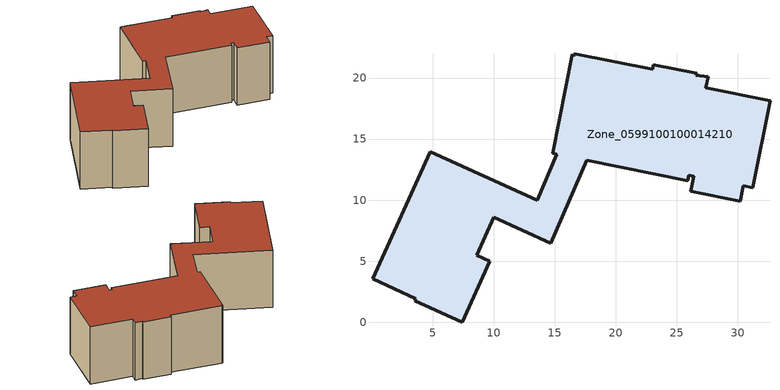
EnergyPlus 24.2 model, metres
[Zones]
Zone_0599100100014210
 floor ground (C_G): 13.57,9.99 15.15,13.78 14.82,13.84 16.43,21.95 16.55,21.77 16.59,21.99 23.01,20.72 23.08,21.1 26.64,20.4 26.55,20.24 27.56,20.1 27.38,19.19 32.62,18.15 31.22,11.02 30.42,11.17 30.18,9.92 26.14,10.71 26.38,11.95 25.98,12.03 25.89,11.61 17.61,13.28 14.68,6.47 10.01,8.59 8.61,5.5 9.69,5.01 7.42,0 3.53,1.76 3.61,1.95 0.09,3.55 4.81,13.96 z0
 wall outside (C_F): 32.62,18.15 27.38,19.19 27.56,20.1 26.55,20.24 26.64,20.4 23.08,21.1 23.01,20.72 16.59,21.99 16.55,21.77 16.43,21.95 14.82,13.84 15.15,13.78 13.57,9.99 4.81,13.96 0.09,3.55 3.61,1.95 3.53,1.76 7.42,0 9.69,5.01 8.61,5.5 10.01,8.59 14.68,6.47 17.61,13.28 25.89,11.61 25.98,12.03 26.38,11.95 26.14,10.71 30.18,9.92 30.42,11.17 31.22,11.02 32.62,18.15 z0:8.02
 roof outside (C_R): 13.57,9.99 4.81,13.96 0.09,3.55 3.61,1.95 3.53,1.76 7.42,0 9.69,5.01 8.61,5.5 10.01,8.59 14.68,6.47 17.61,13.28 25.89,11.61 25.98,12.03 26.38,11.95 26.14,10.71 30.18,9.92 30.42,11.17 31.22,11.02 32.62,18.15 27.38,19.19 27.56,20.1 26.55,20.24 26.64,20.4 23.08,21.1 23.01,20.72 16.59,21.99 16.55,21.77 16.43,21.95 14.82,13.84 15.15,13.78 z8.02
[BUILDING]
Pand.0599100100014210: North Axis=0; Terrain=City; Loads Convergence Tolerance Value=0.04; Temperature Convergence Tolerance Value=0.4; Solar Distribution=FullExterior; Maximum Number of Warmup Days=25; Minimum Number of Warmup Days=1
[Site:Location]
Rotterdam.The.Hague.AP_ZH_NLD Design_Conditions: Latitude=51.96; Longitude=4.45; Time Zone=1; Elevation=-4.5
[SITE:GROUNDTEMPERATURE:BUILDINGSURFACE]
18, 18, 18, 18, 18, 18, 18, 18, 18, 18, 18, 18
[MATERIAL] Thermal Absorptance=0.9; Solar Absorptance=0.7; Visible Absorptance=0.7
Name | Roughness | Thickness | Conductivity | Density | Specific Heat
G.D.2015-2018 | MediumSmooth | 0.15 | 0.0428571 | 540 | 1210
F.D.2015-2018 | Rough | 0.3 | 0.0666667 | 1920 | 840
R.D.2015-2018 | MediumRough | 0.2 | 0.0333333 | 1500 | 1000
[CONSTRUCTION]
C_G: G.D.2015-2018
C_F: F.D.2015-2018
C_R: R.D.2015-2018
[ZONE]
Zone_0599100100014210: Type=1; Multiplier=1; Ceiling Height=Autocalculate; Volume=Autocalculate; Floor Area=autocalculate; Part of Total Floor Area=Yes
[ZONEINFILTRATION:DESIGNFLOWRATE]
Infil_Zone_0599100100014210: Zone or ZoneList or Space or SpaceList=Zone_0599100100014210; Schedule=AlwaysOn; Design Flow Rate Calculation Method=Flow/Area; Flow Rate per Floor Area=0.0021; Constant Term Coefficient=1; Temperature Term Coefficient=0; Velocity Term Coefficient=0; Velocity Squared Term Coefficient=0
[HVACTEMPLATE:ZONE:IDEALLOADSAIRSYSTEM]
Zone_0599100100014210: Maximum Heating Supply Air Temperature=50; Minimum Cooling Supply Air Temperature=13; Maximum Heating Supply Air Humidity Ratio=0.0156; Minimum Cooling Supply Air Humidity Ratio=0.0077; Heating Limit=NoLimit; Cooling Limit=NoLimit; Dehumidification Control Type=ConstantSensibleHeatRatio; Cooling Sensible Heat Ratio=0.7; Dehumidification Setpoint=60; Humidification Control Type=None; Humidification Setpoint=30; Outdoor Air Method=None; Outdoor Air Flow Rate per Person=0.00944; Outdoor Air Flow Rate per Zone Floor Area=0; Outdoor Air Flow Rate per Zone=0; Demand Controlled Ventilation Type=None; Outdoor Air Economizer Type=NoEconomizer; Heat Recovery Type=None; Sensible Heat Recovery Effectiveness=0.7; Latent Heat Recovery Effectiveness=0.65
[ZONECONTROL:THERMOSTAT]
ThermostatControl_Zone_0599100100014210: Zone or ZoneList=Zone_0599100100014210; Control Type Schedule=DualSetpointControlType; Control 1=Thermostat_Zone_0599100100014210; Temperature Difference Between Cutout And Setpoint=0
[THERMOSTATSETPOINT:DUALSETPOINT]
Thermostat_Zone_0599100100014210: Heating Setpoint Temperature Schedule=HeatingSetpoint_Zone_0599100100014210; Cooling Setpoint Temperature Schedule=CoolingSetpoint_Zone_0599100100014210
[SCHEDULE:COMPACT]
HeatingSetpoint_Zone_0599100100014210: Through: 12/31, For: AllDays, Until: 24:00, 21
CoolingSetpoint_Zone_0599100100014210: Through: 12/31, For: AllDays, Until: 24:00, 24
DualSetpointControlType: Through: 12/31, For: AllDays, Until: 24:00, 4
AlwaysOn: Through: 12/31, For: AllDays, Until: 24:00, 1
